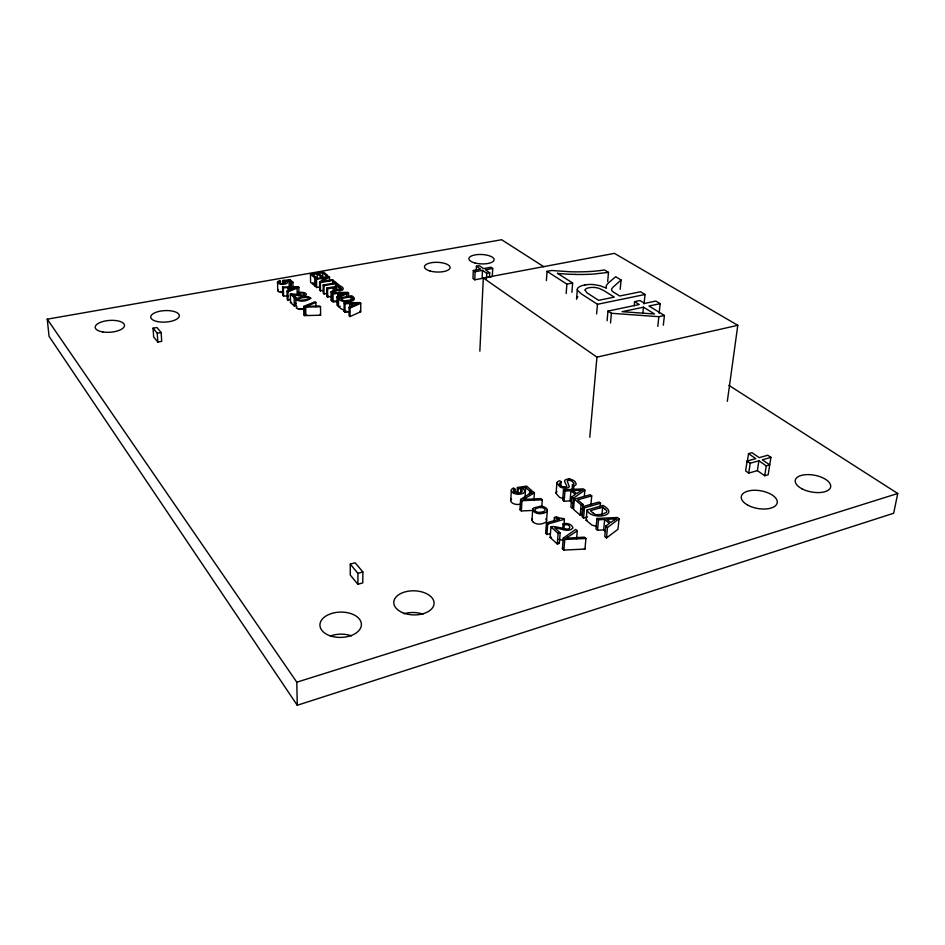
<?xml version="1.0" encoding="UTF-8"?>
<svg xmlns="http://www.w3.org/2000/svg" width="945" height="945" viewBox="0 0 945 945"><rect width="100%" height="100%" fill="white"/><g stroke="black" fill="none" stroke-linecap="round" stroke-linejoin="round"><path stroke-width="1.42" d="M346.744 297.108L346.744 292.938A17.754 6.958 0.2 0 1 343.578 293.127L339.361 293.245L341.452 295.029L346.236 293.115A21.971 8.8 0.4 0 1 346.744 292.938M348.551 297.25L348.551 293.068L347.665 292.336L332.179 292.737L332.215 301.089L336.432 300.971M344.11 302.991L344.996 303.747L349.721 303.581L352.367 305.837L349.059 307.243L349.048 315.736L350.004 316.563L360.707 311.767L360.742 303.321L359.832 302.554L344.11 302.991L344.122 311.448L344.996 312.204L349.721 312.039M349.721 307.81L349.721 303.581M350.004 316.563L350.016 308.058L349.059 307.243M350.264 564.141L350.252 575.021L357.883 584.282L362.785 582.876L362.856 571.938L355.143 562.783L350.264 564.141L357.931 573.332L357.883 584.282M351.044 300.923L351.056 296.73L340.873 298.62L342.196 299.754M473.315 270.483L472.961 278.539L474.768 279.803L482.104 278.432L482.482 270.376L475.122 271.735L473.315 270.483L480.662 269.124L476.434 266.218L476.245 270.211M474.768 279.803L475.122 271.735M479.847 351.197L483.32 277.972L614.451 253.366L737.797 325.316L727.319 401.33M486.51 278.716L486.769 273.341L482.482 270.376M489.51 276.826L489.711 272.786L485.411 269.845L492.711 268.486L492.298 276.507L488.659 277.192M510.737 500.46L511.363 490.254M513.466 492.581L513.737 488.222L515.214 489.321L515.025 492.227M517.021 493.314L517.387 487.502L526.648 486.132L531.645 490.573L531.444 493.479M517.86 494.424L518.238 488.6L517.387 487.502M515.214 489.321L513.631 490.443L514.08 491.861L519.278 492.888L520.577 492.569L520.908 488.187L525.68 487.526L529.684 491.093L529.483 494.011M533.972 510.394L521.309 510.95L519.951 509.698L520.624 499.421L532.945 491.494L534.397 492.782L533.89 500.082M521.309 510.95L521.994 500.673L520.624 499.421M524.995 497.696L525.68 487.526M546.399 280.582L547.037 271.357L551.632 270.494L569.965 271.747A86.893 30.937 3.7 0 0 590.46 271.487A69.044 24.853 3.8 0 0 604.469 269.939L608.497 272.384L607.67 281.586M531.988 519.927L532.72 509.568M541.757 507.134L542.3 499.799L540.906 498.558L526.353 499.314M550.084 533.606L546.954 534.516L545.643 533.311L546.434 522.845L559.44 519.159A14.872 7.867 5.5 0 1 554.396 517.47M546.553 520.636L547.332 510.276M546.954 534.516L547.746 524.038L546.434 522.845M566.173 293.505L566.882 284.126L547.037 271.357M572.646 528.149C568.878 532.531 562.133 528.952 557.42 528.409A9.674 5.268 5.4 0 0 554.833 528.019L560.161 532.862L559.31 543.41L557.278 544.001L550.144 537.445L550.959 526.956A4.465 2.422 5.4 0 1 552.553 526.672M556.097 493.172L556.888 483.049M571.89 292.359L572.635 283.004L557.479 273.329M554.053 521.404L554.361 517.506L556.321 516.95M560.775 486.143L561.117 481.82L559.735 480.745L558.672 481.135A6.45 3.296 5.2 0 0 557.243 482.21A5.954 3.048 5.2 0 0 556.877 483.308L560.208 487.018A7.749 3.969 5.3 0 0 561.283 487.514L562.818 487.974A5.316 2.717 5.3 0 0 564 488.175A5.705 2.929 5.3 0 0 565.169 488.222A5.091 2.611 5.3 0 0 566.929 488.045A5.481 2.811 5.3 0 0 567.851 487.762L568.11 487.655A4.512 2.315 5.3 0 0 569.292 486.64L567.224 480.887A2.103 1.075 5.4 0 1 567.732 480.532L568.358 480.343A2.339 1.193 5.4 0 1 569.162 480.273L571.926 481.088L573.958 483.308A3.189 1.63 5.4 0 1 573.674 484.005L572.457 484.702L571.973 490.49M576.592 298.655L577.36 289.217M557.278 544.001L558.129 533.452L550.959 526.956M584.353 495.96L584.872 490.148L583.36 488.884L563.504 489.793L562.677 499.964L564.141 501.228L570.083 500.885L572.28 502.787M564.141 501.228L564.968 491.046L563.504 489.793M562.677 529.011L563.114 523.778L564.33 523.565M563.988 524.51L564.425 519.301L563.563 518.533A12.096 6.402 5.5 0 1 556.451 516.856M563.858 529.011L564.177 525.089L563.114 523.778M567.933 537.02L565.913 538.248L584.412 537.138L585.935 538.496L584.967 549.08L563.893 550.073L562.393 548.702L563.267 538.118L575.706 529.424L577.289 530.83L576.604 538.721M563.893 550.073L564.767 539.477L563.267 538.118M570.083 500.885L570.934 490.715L564.968 491.046M570.934 490.715L575.351 494.471L571.76 496.857L570.886 507.099L572.481 508.481L573.355 498.239L584.872 490.148M573.509 490.148L573.887 485.801L572.457 484.702M591.724 495.901L590.306 494.707L574.395 499.125L573.52 509.379L580.195 515.167L582.037 514.647L582.947 504.358L577.655 499.822L591.724 495.901L590.92 504.665M596.614 313.894L597.453 304.29L581.399 293.907L577.655 290.458A12.675 4.902 4.4 0 1 578.021 287.847L578.411 287.469A16.774 6.485 4.4 0 1 585.097 284.917M580.195 515.167L581.104 504.878L574.395 499.125M600.075 507.666L600.5 503.26L599.047 502.043L583.053 506.544L582.132 516.856L583.561 518.108L587.554 516.962M589.798 437.252L596.945 357.139L483.32 277.972M583.561 518.108L584.494 507.784L583.053 506.544M596.85 526.554L591.948 525.113L586.101 520.305L587.046 509.969L603.075 505.421C621.326 515.958 590.672 520.695 587.046 509.969M607.103 320.757L607.989 311.07L639.233 304.526L634.579 301.656L634.166 305.743M610.505 322.989L611.415 313.279L607.989 311.07M596.957 518.474L598.528 519.809L604.682 519.455L609.395 523.471L605.792 526.034L604.765 536.512L606.466 537.988L617.983 529.247L619.058 518.84L617.428 517.482L596.957 518.474L595.976 528.881L597.535 530.239L603.654 529.861L605.544 531.492M620.203 289.3L621.089 280.003L615.679 276.731L608.745 282.649A47.404 18.12 5.4 0 0 606.17 286.075A20.648 7.891 4.9 0 0 606.466 288.178L600.051 285.744L593.72 284.587A14.104 5.446 4.4 0 0 587.66 284.575L585.085 284.906M597.535 530.239L598.528 519.809M601.953 514.907L602.697 507.17L590.353 510.678L592.692 512.686M603.654 529.861L604.682 519.455M606.466 537.988L607.505 527.511L619.058 518.84M642.931 312.677L643.51 307.172L622.093 311.685L654.554 314L643.51 307.172M644.041 303.959L645.033 294.497L640.509 291.757L619.731 296.009L614.203 292.572A27.606 10.525 5.1 0 1 612.608 291.473L612.384 291.261A11.647 4.477 4.9 0 1 611.628 289.772L611.687 289.123A23.46 9.001 5.1 0 1 612.537 287.788A61.201 23.542 5.7 0 1 613.27 286.949L621.089 280.003M659.126 313.232L660.177 303.664L655.854 301.053L644.703 303.392L640.025 300.522L634.579 301.656M657.803 326.403L658.878 316.681L664.406 315.488L663.319 325.198M748.511 453.635L755.752 458.632L747.093 461.077L745.64 470.917L748.723 473.102L757.37 470.622L764.718 475.748L768.167 474.744L770.907 457.38L767.777 455.242L759.201 457.663L751.948 452.679L748.511 453.635L747.259 462.022M748.723 473.102L750.2 463.239L747.093 461.077M757.37 470.622L758.87 460.782L750.2 463.239M764.718 475.748L766.253 465.861L758.87 460.782M728.878 385.312L897.75 493.491L893.663 513.253L297.262 705.265L49.057 336.326L47.25 319.174L501.653 239.735L543.871 266.773M562.393 548.702L563.173 548.147M331.081 291.804L333.03 293.47L337.696 293.316L337.719 301.668L333.065 301.833L331.128 300.132L331.081 291.804L333.951 290.009M568.075 536.925L577.289 530.83M519.951 509.698L521.498 508.693M323.344 290.339L320.461 290.859L319.67 290.174L319.587 281.929L326.557 277.523L316.528 279.307L315.795 278.669L328.706 276.377L329.498 277.05L329.521 281.149M329.498 277.05L322.576 281.456L332.605 279.661L333.361 280.299L320.39 282.614L319.587 281.929M333.077 300.415L332.132 301.006L332.085 292.666L334.613 291.107A11.789 4.63 -0.2 0 0 335.676 290.221A5.186 2.044 -0.1 0 0 335.841 289.69M331.128 300.132L332.215 299.459M297.108 306.83L296.943 306.924A4.288 1.736 -0.7 0 0 296.683 307.125A3.91 1.583 -0.7 0 0 296.399 308.129L298.892 309.405L303.841 309.275M534.397 492.782L523.14 499.551L526.152 499.326M350.016 308.058L360.742 303.321M337.696 293.316L340.259 295.501L336.963 296.86L337.897 297.651L348.551 293.068M288.201 295.927L283.559 296.092L282.768 295.36L282.59 287.056L283.382 287.776L288.036 287.623L290.41 289.772L287.02 291.107L287.197 299.447L288.06 300.238L290.493 299.234M315.89 306.759L315.854 302.53L314.992 301.762L303.758 306.369L303.888 314.874L304.585 314.579M287.02 291.107L287.882 291.887L298.868 287.386L298.998 295.69L303.31 295.891L306.085 294.875A4.418 1.748 -0.6 0 0 306.05 293.777L305.908 293.588A7.465 2.953 -0.6 0 0 305.589 293.316L305.353 293.151A4.323 1.713 -0.6 0 0 300.971 292.359L300.037 292.501L300.085 295.289M315.854 302.53L305.696 306.452L305.814 314.957L306.759 314.909M561.117 481.82L559.286 483.757A6.367 3.26 5.3 0 0 559.712 484.679L560.22 485.234A8.765 4.477 5.3 0 0 560.834 485.742L561.708 486.285A5.386 2.764 5.3 0 0 562.417 486.604L564.307 487.018M520.577 492.569C524.475 491.589 520.695 488.057 518.238 488.6M573.887 485.801L574.501 485.576A5.564 2.847 5.4 0 0 575.836 484.702A4.997 2.551 5.4 0 0 576.202 483.946L575.139 481.714A11.907 6.095 5.3 0 0 574.347 481.017L573.473 480.426A8.21 4.193 5.3 0 0 572.174 479.776L570.756 479.316M47.25 319.174L296.801 682.195L897.75 493.491M543.753 513.076L545.797 512.284A6.237 3.307 4.9 0 0 547.096 511.115A6.355 3.367 4.9 0 0 546.553 508.564M558.129 533.452L560.161 532.862M586.101 520.305L587.105 520.022M545.643 533.311L546.458 533.074M766.253 465.861L769.714 464.869L762.32 459.802L770.907 457.38M547.746 524.038L564.425 519.301M584.494 507.784L600.5 503.26M580.974 508.894L583.774 508.103M357.931 573.332L362.856 571.938M581.104 504.878L582.947 504.358M529.684 491.093L531.645 490.573M564.177 525.089C570.579 522.573 572.304 531.173 564.827 528.657A40.281 21.192 5.7 0 1 559.983 527.641M280.807 284.197C279.956 277.783 277.015 285.189 283.039 283.465C287.233 283.323 285.414 280.948 282.791 280.452L290.103 279.744L292.903 282.236L292.985 286.37M596.945 357.139L737.797 325.316M660.177 303.664L648.991 306.015L664.406 315.488M597.453 304.29L645.033 294.497M566.882 284.126L572.635 283.004M157.839 342.055L161.713 341.322L161.134 332.498L156.917 327.49L153.055 328.198L153.657 336.999L157.839 342.055L157.248 333.219L153.055 328.198M338.534 298.195C340.85 304.514 361.522 301.916 351.741 295.75L338.534 298.195L338.558 306.605L340.212 306.286M291.568 293.978A3.272 1.299 -0.7 0 0 290.328 294.119L290.493 302.494L294.297 306.015L295.927 305.707L295.773 297.297L292.938 294.71A7.076 2.811 -0.8 0 1 294.757 294.935L299.045 295.679M157.248 333.219L161.134 332.498M486.769 273.341L489.711 272.786M335.877 293.848L335.853 289.69L337.365 290.363A3.603 1.417 0.1 0 0 338.369 290.564C342.763 291.45 345.988 288.213 339.846 285.744L326.781 288.107L326.84 296.411L328.47 296.116M326.84 296.411L327.632 297.096L331.246 296.435M290.328 294.119L294.143 297.592L295.773 297.297M323.19 285.024L323.981 285.697L335.499 283.63L337.495 285.307L338.995 285.036L334.235 281.031L332.746 281.303L334.707 282.957L323.19 285.024L323.261 293.293L324.04 293.978L326.911 293.446M476.434 266.218L479.351 265.675L483.592 268.593L490.88 267.246L492.711 268.486M315.795 278.669L315.878 286.878L316.61 287.516L319.469 286.996M326.781 288.107L327.572 288.792L333.372 287.741L334.365 288.591M334.873 287.469L339.149 286.689L341.062 288.308A6.414 2.528 0 0 1 341.346 288.591L341.547 289.052A2.055 0.815 0.1 0 1 341.464 289.253L338.062 289.737L334.873 287.469L334.884 290.233M321.867 278.893L321.843 276.164L318.642 273.448L322.599 272.751L326.037 275.645L327.513 275.385L323.308 271.853L310.468 274.097L310.574 282.248L314.85 285.969L316.339 285.709L312.807 282.649M608.497 272.384L593.968 274.015A79.805 28.657 3.8 0 1 575.08 274.428M321.843 276.164L320.355 276.424L317.166 273.707L312.712 274.487L316.244 277.511L314.756 277.783L310.468 274.097M285.366 283.606L285.307 280.854L289.064 280.511L291.308 282.52L292.903 282.236M300.037 292.501C304.444 292.43 306.334 296.021 300.179 295.1A29.614 11.541 -0.4 0 1 296.836 294.533A12.982 5.174 -0.8 0 0 291.603 293.883M303.605 308.519L300.876 308.826M283.051 291.745L280.311 291.532M305.696 306.452L319.705 305.967L320.532 306.712L320.603 315.205L304.692 315.618L303.888 314.874M564.767 539.477L585.935 538.496M521.994 500.673L542.3 499.799M344.122 311.448L346.969 311.366M282.59 287.056L298.041 286.654L298.868 287.386M303.758 306.369L304.573 307.113L320.532 306.712M540.67 507.489L538.378 507.784A11.281 6.001 5 0 0 537.28 508.091L535.697 508.812A3.981 2.114 4.8 0 0 538.26 512.308A3.815 2.032 4.8 0 0 539.17 512.367L541.768 512.06A11.482 6.072 4.7 0 0 542.595 511.836A9.745 5.162 4.8 0 0 543.091 511.682L544.084 511.233A4.347 2.303 4.9 0 0 544.993 510.418A3.993 2.114 4.9 0 0 540.611 507.477M568.583 479.08L569.303 479.103M611.415 313.279L658.878 316.681M300.037 308.826L299.376 308.743M281.232 292.418L280.972 292.395A4.418 1.736 -0.9 0 1 278.692 291.757M344.452 310.066L341.677 309.18L338.558 306.605M344.665 300.876L352.45 299.742A3.945 1.583 0.2 0 0 353.217 298.797M299.234 300.309L304.255 299.943A28.149 11.056 -0.7 0 0 305.448 299.719L308.968 298.573A2.445 0.98 -0.5 0 0 308.991 297.793A2.41 0.957 -0.5 0 0 307.373 297.262L302.707 297.675A28.149 11.411 -0.4 0 0 301.514 297.899L297.982 299.057A2.41 0.957 -0.6 0 0 299.222 300.321M596.543 514.682L601.717 514.423L606.17 512.533A5.28 2.776 6.5 0 0 606.666 510.832M563.811 540.481L558.944 539.453M295.372 303.392L296.116 303.522M279.874 280.83L280.748 281.456M512.615 492.499L513.3 492.995A5.883 3.059 4.1 0 0 516.643 494.105L517.01 494.14A7.3 3.792 4.1 0 0 521.912 493.727L522.195 493.656A6.001 3.119 4.2 0 0 523.896 489.581A6.308 3.284 4.2 0 0 520.896 488.199M602.697 507.17L605.024 509.131M351.056 296.73L352.367 297.84A10.56 4.229 0.1 0 1 353.123 298.608L353.146 298.703M359.797 310.999L360.707 311.767M571.76 496.857L573.355 498.239M605.792 526.034L607.505 527.511M584.305 548.478L584.967 549.08M319.882 314.555L320.603 315.205M558.637 542.796L559.31 543.41M295.218 305.058L295.927 305.707M533.476 511.292L533.323 511.115A6.213 3.296 4.8 0 1 532.945 508.729M532.744 521.675L532.602 521.486A6.19 3.331 4.9 0 1 532.224 519.077M606.525 510.678L606.406 510.501A14.151 7.454 6.3 0 0 605.001 509.142M277.523 282.272L277.724 290.528M283.193 281.067L283.252 283.819M283.382 287.776L283.559 296.092M282.791 280.452L282.886 284.563M288.036 287.623L288.119 291.781M287.882 291.887L288.06 300.238M291.308 282.52L291.414 288.024M290.103 279.744L290.269 287.965M289.064 280.511L289.205 287.374M296.801 682.195L297.262 705.265M298.136 292.182L298.183 294.946M297.073 287.245A21.865 8.659 -0.4 0 0 296.553 287.422L291.627 289.3L289.702 287.552L293.907 287.434A17.683 6.839 -0.7 0 0 297.073 287.245L297.214 295.549M294.143 297.592L294.297 306.015M300.522 293.21L300.569 295.998M304.573 307.113L304.692 315.618M317.166 273.707L317.213 279.141M316.528 279.307L316.61 287.516M314.756 277.783L314.85 285.969M320.39 282.614L320.461 290.859M323.981 285.697L324.04 293.978M322.599 272.751L322.647 278.173M327.572 288.792L327.632 297.096M335.499 283.63L335.51 286.37M334.613 291.107L334.624 293.883M333.372 287.741L333.384 290.505M333.03 293.47L333.065 301.833M332.746 281.303L332.758 284.043M339.149 286.689L339.16 290.836M337.897 297.651L337.92 306.05L336.999 305.247L336.963 296.86M344.996 303.747L344.996 312.204M575.068 274.393A74.56 26.862 3.7 0 1 557.467 273.365M576.592 299.057A12.639 4.961 4.4 0 1 577.265 297.262L577.655 296.884A16.726 6.568 4.5 0 1 577.844 296.683M521.238 503.957A7.276 3.827 4.2 0 1 516.348 504.406L515.994 504.323A5.859 3.095 4.2 0 1 512.662 503.212L511.977 502.716A6.166 3.248 4.2 0 1 511.552 499.007M512.58 492.51A6.19 3.225 4.1 0 1 513.537 488.081M545.773 518.911A6.332 3.402 4.9 0 1 546.34 521.486A6.213 3.343 4.9 0 1 545.005 522.656L542.985 523.459A9.556 5.127 4.8 0 1 538.756 524.144A6.58 3.532 4.9 0 1 532.862 521.652M532.248 519.088A5.824 3.13 4.9 0 1 532.484 518.77M546.517 508.575A6.981 3.709 4.9 0 0 542.536 506.414A5.623 2.977 4.9 0 0 540.386 506.213L533.689 507.985A5.847 3.107 4.8 0 0 532.98 508.741M543.682 513.029A9.592 5.079 4.8 0 1 539.512 513.749A6.603 3.508 4.8 0 1 533.594 511.28M550.144 537.445A4.453 2.445 5.4 0 1 551.419 537.197M552.553 526.495A17.778 9.71 5.4 0 1 559.889 527.771M564.295 523.495A5.918 3.189 5.7 0 1 570.709 524.888L571.063 525.219A10.206 5.505 5.6 0 1 571.654 525.715L571.997 526.07A6.036 3.248 5.7 0 1 572.705 528.16M596.401 514.824A7.56 3.969 6.4 0 1 592.893 512.651M563.563 498.358A5.694 2.953 5.3 0 1 563.173 498.334A5.292 2.752 5.3 0 1 562.003 498.133L560.468 497.661A7.714 4.004 5.4 0 1 559.405 497.164L556.085 493.432A5.93 3.071 5.3 0 1 556.44 492.321A6.426 3.331 5.3 0 1 557.042 491.731M564.26 487.018A2.859 1.465 5.3 0 0 566.079 486.769A2.422 1.24 5.3 0 0 566.858 486.073L564.767 481.844A6.532 3.331 5.4 0 1 564.637 481.111L564.827 480.45A4.264 2.173 5.4 0 1 566.126 479.493L566.374 479.41A4.831 2.469 5.4 0 1 570.78 479.328M299.364 308.755A2.374 0.957 -0.7 0 1 298.596 308.554M290.493 302.494A3.26 1.311 -0.8 0 1 291.733 302.353M283.004 292.466A5.481 2.15 -0.9 0 1 281.232 292.442M278.255 291.473A4.642 1.819 -0.9 0 1 278.196 289.737M279.755 280.748A4.654 1.807 -0.8 0 0 278.054 283.205L278.503 283.476A4.43 1.713 -0.8 0 0 280.783 284.114L281.043 284.15A5.493 2.126 -0.8 0 0 284.847 283.949L285.083 283.902A4.512 1.748 -0.8 0 0 287.268 281.645A4.749 1.843 -0.8 0 0 285.296 280.866M344.523 300.959A5.646 2.256 0.2 0 1 342.362 299.73M333.904 289.997A6.698 2.634 -0.1 0 0 334.79 289.276A2.918 1.146 0 0 0 334.684 288.91M334.365 288.591A5.847 2.303 -0.1 0 1 334.648 288.863M404.153 613.718A19.999 12.226 1.4 0 1 422.97 614.144M330.514 635.985A20.566 12.84 -1.4 0 1 351.434 635.867M310.775 298.277C307.456 301.065 300.226 302.376 296.257 299.695A3.922 1.559 -0.6 0 1 296.529 298.691A4.3 1.713 -0.6 0 1 296.789 298.502C300.817 297.321 307.444 294.651 310.775 298.277M585.097 290.091L587.022 292.855L598.61 300.321L614.274 297.12L604.847 291.225A45.573 17.943 4.1 0 0 603.737 290.564L599.65 288.603A9.048 3.496 4.4 0 0 594.003 287.434A9.391 3.626 4.4 0 0 588.948 287.764A10.407 4.028 4.5 0 0 588.168 287.941L587.471 288.142A8.257 3.189 4.4 0 0 585.416 289.383L585.097 290.091M613.955 520.27L610.706 522.561L606.867 519.301L612.443 519.018A24.145 12.58 6.5 0 0 616.553 518.604A30.24 16.077 7.7 0 0 615.975 518.947L613.955 520.27M579.887 491.483L576.651 493.621L573.06 490.573L578.458 490.313A23.271 11.801 5.4 0 0 582.463 489.935A29.094 15.085 6.4 0 0 581.896 490.254L579.887 491.483M356.56 304.089L353.572 305.341L351.422 303.51L355.698 303.392A18.026 7.182 0.3 0 0 358.899 303.18A22.314 9.096 0.7 0 0 358.391 303.369L356.56 304.089M157.354 321.572A14.317 5.753 -3.1 0 0 179.302 315.973A14.317 5.753 -3.1 0 0 158.406 311.555A14.317 5.753 -3.1 0 0 157.354 321.572M102.804 331.955A14.683 5.918 -4.1 0 0 124.504 325.34A14.683 5.918 -4.1 0 0 102.261 321.713A14.683 5.918 -4.1 0 0 102.804 331.955M474.756 262.911A12.616 4.701 2.5 0 0 494.105 259.851A12.616 4.701 2.5 0 0 475.689 254.796A12.616 4.701 2.5 0 0 474.756 262.911M430.105 271.014A12.805 4.855 1.8 0 0 450.056 267.86A12.805 4.855 1.8 0 0 431.676 262.663A12.805 4.855 1.8 0 0 430.105 271.014M402.452 612.584A20.176 12.049 1.4 0 0 434.027 604.15A20.176 12.049 1.4 0 0 405.299 591.83A20.176 12.049 1.4 0 0 402.452 612.584M329.817 635.69A20.743 12.663 -1.2 0 0 361.403 624.81A20.743 12.663 -1.2 0 0 330.774 613.754A20.743 12.663 -1.2 0 0 329.817 635.69M802.021 488.825A18.002 8.517 10.6 0 0 830.549 487.325A18.002 8.517 10.6 0 0 806.298 474.638A18.002 8.517 10.6 0 0 802.021 488.825M747.696 505.102A18.238 8.989 9.9 0 0 777.026 503.52A18.238 8.989 9.9 0 0 753.059 490.301A18.238 8.989 9.9 0 0 747.696 505.102"/></g></svg>
